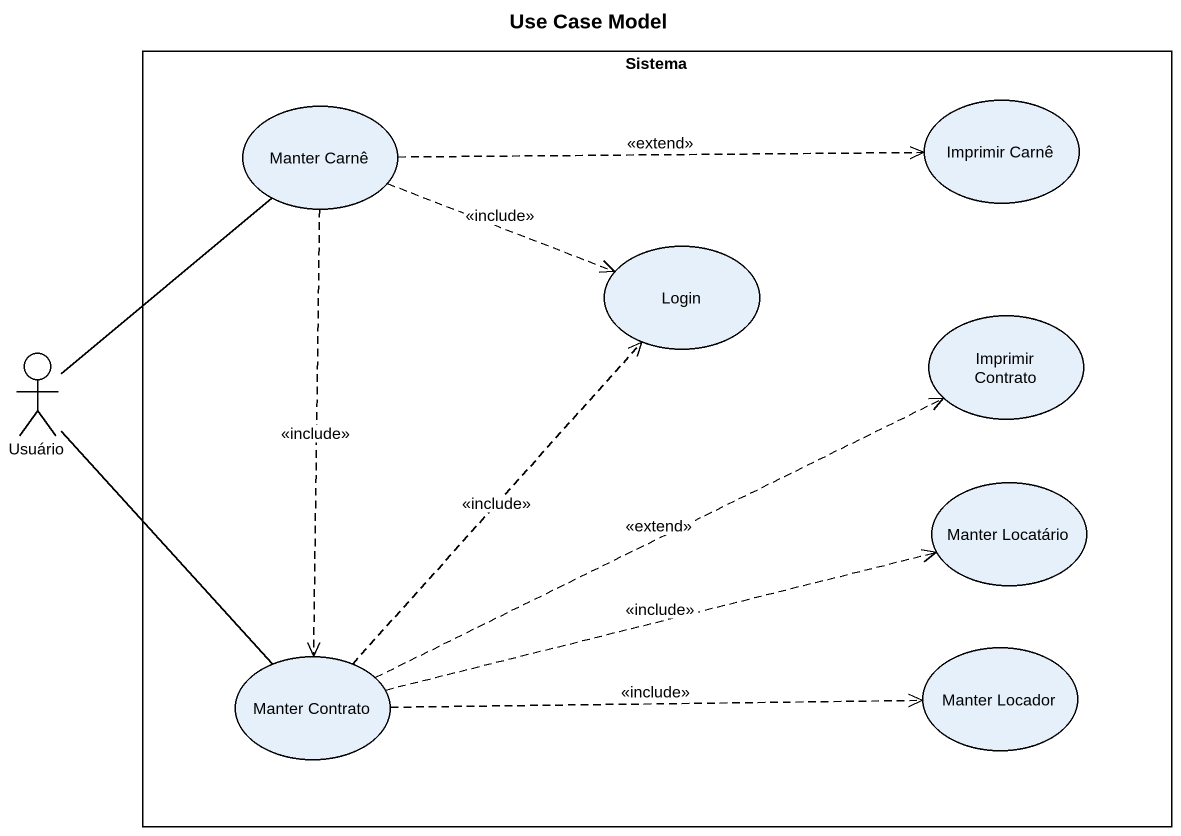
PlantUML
@startuml
title Use Case Model
rectangle Sistema {
  usecase "Manter Carnê" as Manter_Carnê
  usecase "Imprimir Carnê" as Imprimir_Carnê
  usecase Login
  usecase "Imprimir Contrato" as Imprimir_Contrato
  usecase "Manter Locatário" as Manter_Locatário
  usecase "Manter Contrato" as Manter_Contrato
  usecase "Manter Locador" as Manter_Locador
}
actor Usuário
Manter_Carnê .right.> Imprimir_Carnê : <<extend>>
Manter_Carnê .right.> Login : <<include>>
Manter_Carnê ..> Manter_Contrato : <<include>>
Usuário -up- Manter_Carnê
Usuário -- Manter_Contrato
Manter_Contrato .up.> Login : <<include>>
Manter_Contrato .right.> Imprimir_Contrato : <<extend>>
Manter_Contrato .right.> Manter_Locatário : <<include>>
Manter_Contrato .right.> Manter_Locador : <<include>>
@enduml
